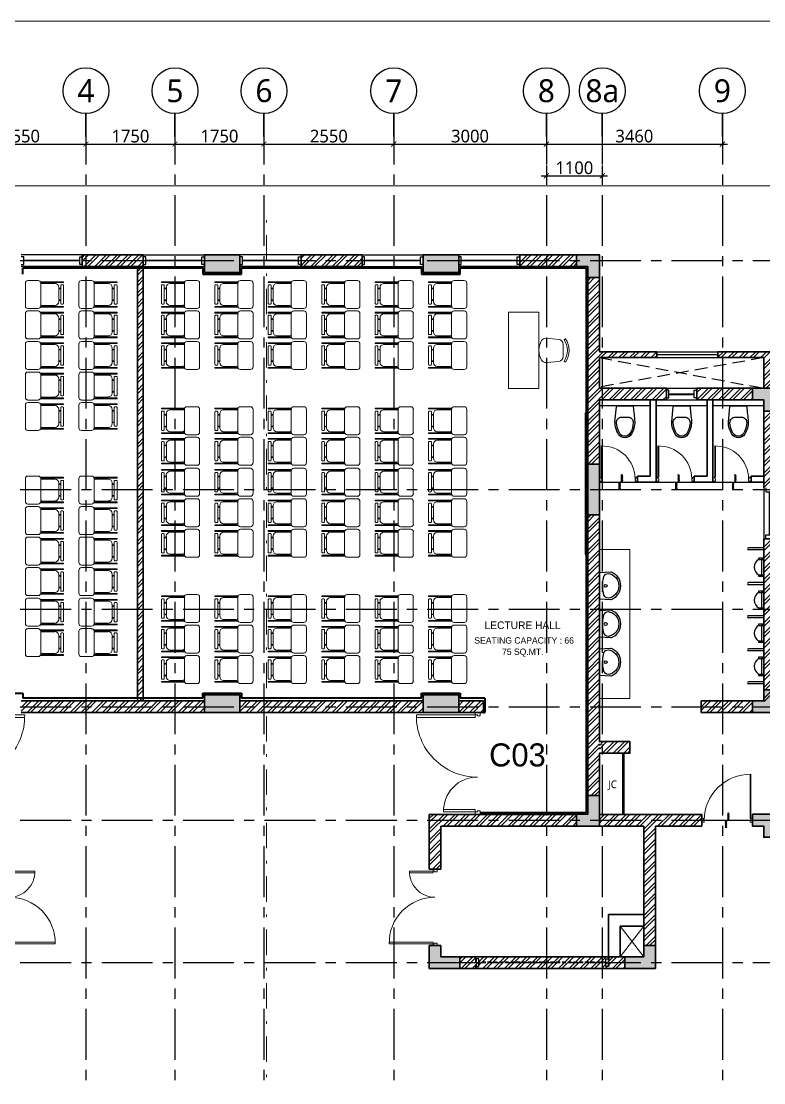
# Model space of a CAD drawing. Header units: millimetres. Extents: x 235412 to 469227, y 103223 to 235913.
# Drawn here: x 351123 to 365717, y 215045 to 235913 of the extents above; entities that cross this region are included whole.
import ezdxf
from ezdxf.enums import TextEntityAlignment as Align

# ---------------------------------------------------------------- set-up
doc = ezdxf.new("R2010")
doc.units = ezdxf.units.MM
doc.header["$MEASUREMENT"] = 0
doc.header["$PDMODE"] = 67
for name, pattern in [('ACAD_ISO05W100', [36, 24, -3, 0, -3, 0, -3, 0, -3]), ('CENTER', [2, 1.25, -0.25, 0.25, -0.25]), ('Dash', [6, 3, -3]), ('Dash dot', [21, 10, -5, 1, -5]), ('DASHED2', [0.375, 0.25, -0.125]), ('HIDDEN', [0.375, 0.25, -0.125])]:
    doc.linetypes.add(name, pattern=pattern)
for name, color, linetype in [('A-Anno-Dims', 7, 'Continuous'), ('A-Anno-Grid Lines', 162, 'Continuous'), ('A-Elevation', 4, 'Continuous'), ('A-Sanitory', 181, 'Continuous'), ('A-Wall Patt', 8, 'Continuous'), ('A-Window', 4, 'Continuous'), ('Anno_Frames', 7, 'Continuous'), ('Anno_Labels', 7, 'Continuous'), ('S-Conc Patt', 9, 'Continuous')]:
    doc.layers.add(name, color=color, linetype=linetype)
for name, color, linetype, lineweight in [('A-Detail Lines', 8, 'Continuous', 25), ('A-Door', 4, 'Continuous', 9), ('A-Wall Sec', 1, 'Continuous', 30), ('Ann_TitleBlock 2', 5, 'Continuous', 25), ('Anno_Tittleblock', 5, 'Continuous', 13), ('column hatch', 12, 'Continuous', 5), ('dim', 251, 'Continuous', 5), ('elevation', 4, 'Continuous', 13), ('FLOOR', 41, 'Continuous', 5), ('S-Concrete', 40, 'Continuous', 30), ('Section lines', 8, 'Continuous', 13), ('TAGS 2', 30, 'Continuous', 9), ('text', 7, 'Continuous', 9)]:
    doc.layers.add(name, color=color, linetype=linetype, lineweight=lineweight)
for name, color, linetype, lineweight, true_color in [('Acoustic panelling', 7, 'Continuous', 40, 0xe00000), ('frntr', 32, 'Continuous', 9, 0xbd5e00), ('I-Furniture', 32, 'Continuous', 15, 0xbd5e00), ('WALL BOARDS', 7, 'Continuous', 5, 0xe018f7)]:
    doc.layers.add(name, color=color, linetype=linetype, lineweight=lineweight, true_color=true_color)
doc.styles.add('IIITD @ 100', font='trebuc.ttf', dxfattribs={"height": 210})
doc.styles.get("Standard").update_dxf_attribs({"font": 'trebuc.ttf'})
doc.styles.add('TITLE', font='swissel.ttf', dxfattribs={"height": 4.3})
doc.dimstyles.new('IIITD_WD_L @ 100', dxfattribs={"dimscale": 100, "dimtxt": 2.5, "dimasz": 1, "dimexe": 0.5, "dimexo": 0.25, "dimgap": 0.3, "dimtad": 1, "dimdec": 0, "dimrnd": 1, "dimzin": 0, "dimdsep": 46, "dimtxsty": 'Standard', "dimblk": 'ARCHTICK', "dimcen": 0.2, "dimdle": 1, "dimclrd": 8, "dimclre": 9, "dimadec": 0, "dimazin": 0, "dimtfac": 1, "dimtdec": 0, "dimtofl": 0, "dimtmove": 0, "dimatfit": 0, "dimfxl": 2, "dimfxlon": 1, "dimtolj": 1, "dimtzin": 0, "dimlwd": -1, "dimlwe": -1, "dimarcsym": 0})
pattern_1 = [(45, (427752.41, 105597.43), (-106.06602, 106.06602), []), (45, (427823.12, 105597.43), (-106.06602, 106.06602), [])]
pattern_2 = [(45, (-81071.99, 482182.7), (-106.066017, 106.066017), []), (45, (-81001.28, 482182.7), (-106.066017, 106.066017), [])]
pattern_3 = [(45, (-81071.25, 482412.7), (-106.066017, 106.066017), []), (45, (-81000.54, 482412.7), (-106.066017, 106.066017), [])]

# ---------------------------------------------------------------- blocks, each defined once
blk = doc.blocks.new('ABL_Door_S - 750 x 2100-5-3 Second Floor Lvl')
at = {"layer": 'A-Door', "color": 5, "lineweight": 18}
for p, q in [((-375, 37.5), (-325, 37.5)), ((-375, -37.5), (-375, 37.5)), ((-325, 37.5), (-325, -2.5)), ((325, 37.5), (325, -2.5)), ((375, 37.5), (325, 37.5)), ((375, -37.5), (375, 37.5)), ((-375, -37.5), (-340, -37.5)), ((-340, -2.5), (-325, -2.5)), ((-340, -37.5), (-340, -2.5)), ((-340, -37.5), (-340, -652.3)), ((-325, -37.5), (-340, -37.5)), ((-325, -37.5), (-325, -652.5)), ((340, -2.5), (325, -2.5)), ((340, -37.5), (340, -2.5)), ((375, -37.5), (340, -37.5))]:
    blk.add_line(p, q, dxfattribs=at)
at = {"layer": 'A-Door', "lineweight": 18}
blk.add_arc((-325, -2.5), 650, 268.67767, 0, dxfattribs=at)
blk = doc.blocks.new('Big Door Garbage')
at = {"layer": 'A-Door', "color": 5, "lineweight": 18}
for p, q in [((-12550, 128778), (-12500, 128778)), ((-12550, 128703), (-12550, 128778)), ((-12550, 128703), (-12515, 128703)), ((-12515, 128738), (-12500, 128738)), ((-12515, 128703), (-12515, 128738)), ((-12515, 128703), (-12515, 128239)), ((-12480, 128703), (-12515, 128703)), ((-12500, 128778), (-12500, 128738)), ((-12480, 128703), (-12480, 128239)), ((-11120, 128703), (-11085, 128703)), ((-11120, 128703), (-11120, 127838)), ((-11100, 128778), (-11100, 128738)), ((-11050, 128778), (-11100, 128778)), ((-11085, 128738), (-11100, 128738)), ((-11085, 128703), (-11085, 128738)), ((-11050, 128703), (-11085, 128703)), ((-11085, 128703), (-11085, 127838))]:
    blk.add_line(p, q, dxfattribs=at)
blk.add_lwpolyline([(-11050, 128778), (-11050, 128703)], dxfattribs=at)
at = {"layer": 'A-Door', "lineweight": 18}
for centre, radius, start, end in [((-12499, 128738), 499, 268.1474, 0), ((-11101, 128738), 900, 180, 271.0475)]:
    blk.add_arc(centre, radius, start, end, dxfattribs=at)
blk = doc.blocks.new('Toil Hostel1')
at = {"color": 0, "linetype": 'ByBlock'}
blk.add_lwpolyline([(115, -477), (115, 523)], dxfattribs=at)
for points in [[(430, 218), (137, 188, 0.384412), (115, 163), (115, -117, 0.383904), (137, -142, 0.001434), (429, -172, 0.140641), (675, -102, 0.259738), (745, 23, 0.259738), (675, 148, 0.139471)], [(340, 88), (340, -42, 0.422961), (443, -142, 0.13189), (659, -77, 0.259738), (715, 23, 0.259738), (659, 123, 0.13189), (443, 188, 0.422961)]]:
    blk.add_lwpolyline(points, format="xyb", close=True, dxfattribs=at)
blk.add_arc((431, -147), 25, 264.2811, 270.16, dxfattribs=at)
blk = doc.blocks.new('M_Urinal-Wall-3_6-lower gf0')
for p, q in [((-261, 159), (-287, 159)), ((-287, 159), (-287, 57)), ((-287, 57), (69, 57)), ((-261, 159), (-261, 57)), ((43, 104), (-261, 104)), ((-261, 104), (-261, 57)), ((69, 159), (43, 159)), ((43, 159), (43, 57)), ((43, 57), (43, 104)), ((69, 57), (69, 159))]:
    blk.add_line(p, q)
blk.add_arc((-109, 68), 178, 31.0027, 148.9973)
blk = doc.blocks.new('DROP')
at = {"layer": 'A-Detail Lines'}
h = blk.add_hatch(dxfattribs=at)
h.set_pattern_fill('ANSI31', color=256, scale=100, angle=-90, style=0)
h.set_pattern_definition([(45, (-30796.783, -8736.205), (8.838835, -8.838835), [])])
h.paths.add_polyline_path([(-46, 0), (-46, -147), (-75, -147), (-75, 0)])
h.paths.add_polyline_path([(0, 147), (0, 0), (-30, 0), (-30, 147)])
for p, q in [((-46, -147), (-46, 0)), ((0, 0), (0, 148))]:
    blk.add_line(p, q, dxfattribs=at)
blk = doc.blocks.new('win 900')
at = {"layer": 'A-Window', "color": 2, "lineweight": 30}
blk.add_line((430344, -130219), (431444, -130219), dxfattribs=at)
at = {"layer": 'A-Window'}
for points in [[(430294, -130104), (431494, -130104)], [(430294, -130294), (430344, -130294), (430344, -130144), (430294, -130144)], [(431494, -130294), (431444, -130294), (431444, -130144), (431494, -130144)], [(430294, -130334), (431494, -130334)]]:
    blk.add_lwpolyline(points, dxfattribs=at)
blk = doc.blocks.new('Win Ven 600')
at = {"layer": 'A-Window', "color": 2, "lineweight": 40}
blk.add_line((511329, 18865), (511829, 18865), dxfattribs=at)
at = {"layer": 'A-Window'}
for points in [[(511279, 18980), (511879, 18980)], [(511279, 18790), (511329, 18790), (511329, 18940), (511279, 18940)], [(511879, 18790), (511829, 18790), (511829, 18940), (511879, 18940)], [(511279, 18750), (511879, 18750)]]:
    blk.add_lwpolyline(points, dxfattribs=at)
blk = doc.blocks.new('Win 1250')
at = {"layer": 'A-Window', "color": 2, "lineweight": 40}
blk.add_line((510449, 21610), (511299, 21610), dxfattribs=at)
at = {"layer": 'A-Window'}
for points in [[(510374, 21725), (511374, 21725)], [(510374, 21535), (510449, 21535), (510449, 21685), (510374, 21685)], [(510374, 21495), (511374, 21495)], [(511374, 21535), (511299, 21535), (511299, 21685), (511374, 21685)]]:
    blk.add_lwpolyline(points, dxfattribs=at)
blk = doc.blocks.new('ABL_Door_S - 1000 x 2100-11-3 Second Floor Lvl')
at = {"layer": 'A-Door', "color": 5}
for p, q in [((-500, 37.5), (-450, 37.5)), ((-500, -37.5), (-500, 37.5)), ((-450, 37.5), (-450, -2.5)), ((450, 37.5), (450, -2.5)), ((500, 37.5), (450, 37.5)), ((500, -37.5), (500, 37.5)), ((-500, -37.5), (-465, -37.5)), ((-465, -2.5), (-450, -2.5)), ((-465, -37.5), (-465, -2.5)), ((-450, -37.5), (-465, -37.5)), ((465, -2.5), (450, -2.5)), ((465, -37.5), (465, -2.5)), ((500, -37.5), (465, -37.5))]:
    blk.add_line(p, q, dxfattribs=at)
at = {"layer": 'A-Door', "color": 5, "lineweight": 18}
for p, q in [((-465, -37.5), (-465, -902.4)), ((-450, -37.5), (-450, -902.5))]:
    blk.add_line(p, q, dxfattribs=at)
at = {"layer": 'A-Door'}
blk.add_arc((-450, -2.5), 900, 269.04503, 0, dxfattribs=at)
blk = doc.blocks.new('basin13_pl')
for points in [[(-412, -2, -0.32431), (-229, 275, -0.074195), (-226, 276), (0, 262), (0, -262), (-223, -275, -0.082611), (-232, -273, -0.313325), (-412, -2)], [(-382, 1, -0.373947), (-169, 245, -0.252869), (-89, 186, -0.078211), (-63, 1, -0.070813), (-89, -186, -0.2542), (-169, -244, -0.371653), (-382, 1)]]:
    blk.add_lwpolyline(points, format="xyb", close=True)
at = {"lineweight": -2}
blk.add_circle((-122, 1), 28.8, dxfattribs=at)
blk = doc.blocks.new('Sttruct Acad')
at = {"layer": 'S-Conc Patt'}
for points in [[(528104, -130454), (528104, -130104), (528804, -130104), (528804, -130454)], [(532404, -130454), (532404, -130104), (533104, -130104), (533104, -130454)], [(535419, -130104), (535869, -130104), (535869, -130554), (535639, -130554), (535639, -130334), (535419, -130334)], [(539329, -132727), (538879, -132727), (538879, -132957), (539099, -132957), (539099, -133177), (539329, -133177)], [(538879, -138874), (538879, -139104), (539329, -139104), (539329, -138654), (539099, -138654), (539099, -138874)], [(538879, -141334), (538879, -141104), (539329, -141104), (539329, -141554), (539099, -141554), (539099, -141334)]]:
    blk.add_hatch(color=256, dxfattribs=at).paths.add_polyline_path(points)
for points in [[(535639, -134219), (535869, -134219), (535869, -135219), (535639, -135219)], [(528804, -138754), (528804, -139104), (528104, -139104), (528104, -138754)], [(533104, -138754), (533104, -139104), (532404, -139104), (532404, -138754)], [(535419, -141104), (535639, -141104), (535639, -140734), (535869, -140734), (535869, -141334), (535419, -141334)], [(532754, -143684), (532754, -143904), (533124, -143904), (533124, -144134), (532524, -144134), (532524, -143684)], [(536739, -143684), (536739, -143904), (536369, -143904), (536369, -144134), (536969, -144134), (536969, -143684)]]:
    blk.add_hatch(color=256, dxfattribs=at).paths.add_polyline_path(points, flags=17)
at = {"layer": 'S-Concrete'}
for points in [[(528104, -130454), (528104, -130104), (528804, -130104), (528804, -130454)], [(532404, -130454), (532404, -130104), (533104, -130104), (533104, -130454)], [(535639, -134219), (535869, -134219), (535869, -135219), (535639, -135219)], [(528804, -138754), (528804, -139104), (528104, -139104), (528104, -138754)], [(533104, -138754), (533104, -139104), (532404, -139104), (532404, -138754)]]:
    blk.add_lwpolyline(points, close=True, dxfattribs=at)
for points in [[(535419, -130104), (535869, -130104), (535869, -130554), (535639, -130554), (535639, -130334), (535419, -130334), (535419, -130104)], [(538879, -132727), (539329, -132727), (539329, -133177), (539099, -133177), (539099, -132957), (538879, -132957), (538879, -132727)], [(538879, -138874), (538879, -139104), (539329, -139104), (539329, -138654), (539099, -138654), (539099, -138874), (538879, -138874)], [(535419, -141104), (535639, -141104), (535639, -140734), (535869, -140734), (535869, -141334), (535419, -141334), (535419, -141104)], [(538879, -141334), (538879, -141104), (539329, -141104), (539329, -141554), (539099, -141554), (539099, -141334), (538879, -141334)], [(532754, -143684), (532754, -143904), (533124, -143904), (533124, -144134), (532524, -144134), (532524, -143684), (532754, -143684)], [(536739, -143684), (536739, -143904), (536369, -143904), (536369, -144134), (536969, -144134), (536969, -143684), (536739, -143684)]]:
    blk.add_lwpolyline(points, dxfattribs=at)
blk = doc.blocks.new('Upper WINDOW')
at = {"layer": 'A-Window', "color": 2, "linetype": 'DASHED2', "lineweight": 40, "ltscale": 300}
blk.add_line((-18120, 103110), (-18489, 100637), dxfattribs=at)
for points in [[(-18226, 103176), (-17999, 103142)], [(-18383, 100571), (-18610, 100605)]]:
    blk.add_lwpolyline(points, dxfattribs=at)
at = {"layer": 'A-Window'}
for points in [[(-18038, 103148), (-18046, 103099), (-18194, 103121), (-18187, 103171)], [(-18423, 100577), (-18415, 100626), (-18564, 100649), (-18571, 100599)]]:
    blk.add_lwpolyline(points, dxfattribs=at)
blk = doc.blocks.new('chair1')
for p, q in [((527, 224), (556, 243)), ((527, -224), (556, -243))]:
    blk.add_line(p, q)
blk.add_lwpolyline([(58, 204, -0.283804), (155, 253), (416, 230, -0.389031), (510, 127), (510, -127, -0.389031), (416, -230), (155, -253, -0.283804), (58, -204)], format="xyb")
for centre, radius, start, end in [((201, 0), 396, 325.6197, 34.3803), ((201, 0), 430, 325.6197, 34.3803), ((390, 0), 390, 148.3892, 211.6108)]:
    blk.add_arc(centre, radius, start, end)
blk = doc.blocks.new('A$C24EB465D')
at = {"layer": 'I-Furniture'}
for p, q in [((-770, 471), (-770, 456)), ((-320, 471), (-770, 471)), ((-770, 456), (-320, 456)), ((-598, 437), (-598, 456)), ((-598, 456), (-581, 456)), ((-320, 437), (-598, 437)), ((-598, 437), (-581, 437)), ((-581, 437), (-581, 456)), ((-440, 437), (-440, 456)), ((-440, 456), (-425, 456)), ((-440, 437), (-425, 437)), ((-425, 437), (-425, 456)), ((-320, -3), (-320, 445)), ((-269, 496), (-70, 496)), ((-20, 445), (-20, -3)), ((-770, 43), (-770, 399)), ((-727, 411), (-757, 411)), ((-715, 43), (-715, 399)), ((-674, 342), (-715, 342)), ((-674, 329), (-715, 329)), ((-674, 82), (-674, 361)), ((-727, 31), (-757, 31)), ((-674, 113), (-715, 113)), ((-674, 101), (-715, 101)), ((-674, 101), (-674, 113)), ((-345, 5), (-598, 5)), ((-598, 5), (-598, -14)), ((-598, 5), (-581, 5)), ((-581, 5), (-581, -14)), ((-440, 5), (-440, -14)), ((-440, 5), (-425, 5)), ((-425, 5), (-425, -14)), ((-770, -29), (-770, -14)), ((-770, -14), (-320, -14)), ((-320, -29), (-770, -29)), ((-598, -14), (-581, -14)), ((-440, -14), (-425, -14)), ((-70, -54), (-269, -54))]:
    blk.add_line(p, q, dxfattribs=at)
for centre, radius, start, end in [((-598, 361), 76.2, 90, 180), ((-269, 445), 50.8, 90, 180), ((-70, 445), 50.8, 0, 90), ((-757, 399), 12.7, 90, 180), ((-727, 399), 12.7, 0, 90), ((-757, 43), 12.7, 180, 270), ((-727, 43), 12.7, 270, 0), ((-598, 82), 76.2, 180, 270), ((-345, 31), 25.4, 270, 0), ((-269, -3), 50.8, 180, 270), ((-70, -3), 50.8, 270, 0)]:
    blk.add_arc(centre, radius, start, end, dxfattribs=at)
blk = doc.blocks.new('Grid Head')
blk.add_circle((0, 0), 3)
at = {"layer": 'Anno_Labels'}
blk.add_attdef('GRID_NAME', text='', height=3, dxfattribs=at).set_placement((0, 0), align=Align.MIDDLE_CENTER)
blk = doc.blocks.new('_ArchTick')
at = {"color": 0, "linetype": 'ByBlock', "const_width": 0.15}
blk.add_lwpolyline([(-0.5, -0.5), (0.5, 0.5)], dxfattribs=at)
blk = doc.blocks.new('*D27')
at = {"layer": 'A-Anno-Dims', "color": 9, "transparency": 16777216}
for p, q in [((4100, 2490), (4100, 2240)), ((6650, 2490), (6650, 2240))]:
    blk.add_line(p, q, dxfattribs=at)
at = {"layer": 'A-Anno-Dims', "color": 8, "transparency": 16777216}
blk.add_line((4000, 2290), (6750, 2290), dxfattribs=at)
at = {"layer": 'Defpoints', "color": 0, "transparency": 16777216}
for p in [(4100, 2790), (6650, 2790), (6650, 2290)]:
    blk.add_point(p, dxfattribs=at)
at = {"layer": 'A-Anno-Dims', "color": 8, "transparency": 16777216, "xscale": 100, "yscale": 100, "zscale": 100, "rotation": 180}
blk.add_blockref('_ArchTick', (4100, 2290), dxfattribs=at)
at = {"layer": 'A-Anno-Dims', "color": 8, "transparency": 16777216, "xscale": 100, "yscale": 100, "zscale": 100}
blk.add_blockref('_ArchTick', (6650, 2290), dxfattribs=at)
at = {"layer": 'A-Anno-Dims', "color": 0, "transparency": 16777216, "insert": (5375, 2447), "char_height": 250, "attachment_point": 5}
blk.add_mtext('\\A1;2550', dxfattribs=at)
blk = doc.blocks.new('*D28')
at = {"layer": 'A-Anno-Dims', "color": 9, "transparency": 16777216}
for p, q in [((6650, 2490), (6650, 2240)), ((8400, 2490), (8400, 2240))]:
    blk.add_line(p, q, dxfattribs=at)
at = {"layer": 'A-Anno-Dims', "color": 8, "transparency": 16777216}
blk.add_line((6550, 2290), (8500, 2290), dxfattribs=at)
at = {"layer": 'Defpoints', "color": 0, "transparency": 16777216}
for p in [(6650, 2790), (8400, 2790), (8400, 2290)]:
    blk.add_point(p, dxfattribs=at)
at = {"layer": 'A-Anno-Dims', "color": 8, "transparency": 16777216, "xscale": 100, "yscale": 100, "zscale": 100, "rotation": 180}
blk.add_blockref('_ArchTick', (6650, 2290), dxfattribs=at)
at = {"layer": 'A-Anno-Dims', "color": 8, "transparency": 16777216, "xscale": 100, "yscale": 100, "zscale": 100}
blk.add_blockref('_ArchTick', (8400, 2290), dxfattribs=at)
at = {"layer": 'A-Anno-Dims', "color": 0, "transparency": 16777216, "insert": (7525, 2447), "char_height": 250, "attachment_point": 5}
blk.add_mtext('\\A1;1750', dxfattribs=at)
blk = doc.blocks.new('*D29')
at = {"layer": 'A-Anno-Dims', "color": 9, "transparency": 16777216}
for p, q in [((8400, 2490), (8400, 2240)), ((10150, 2490), (10150, 2240))]:
    blk.add_line(p, q, dxfattribs=at)
at = {"layer": 'A-Anno-Dims', "color": 8, "transparency": 16777216}
blk.add_line((8300, 2290), (10250, 2290), dxfattribs=at)
at = {"layer": 'Defpoints', "color": 0, "transparency": 16777216}
for p in [(8400, 2790), (10150, 2790), (10150, 2290)]:
    blk.add_point(p, dxfattribs=at)
at = {"layer": 'A-Anno-Dims', "color": 8, "transparency": 16777216, "xscale": 100, "yscale": 100, "zscale": 100, "rotation": 180}
blk.add_blockref('_ArchTick', (8400, 2290), dxfattribs=at)
at = {"layer": 'A-Anno-Dims', "color": 8, "transparency": 16777216, "xscale": 100, "yscale": 100, "zscale": 100}
blk.add_blockref('_ArchTick', (10150, 2290), dxfattribs=at)
at = {"layer": 'A-Anno-Dims', "color": 0, "transparency": 16777216, "insert": (9275, 2447), "char_height": 250, "attachment_point": 5}
blk.add_mtext('\\A1;1750', dxfattribs=at)
blk = doc.blocks.new('*D30')
at = {"layer": 'A-Anno-Dims', "color": 9, "transparency": 16777216}
for p, q in [((10150, 2490), (10150, 2240)), ((12700, 2490), (12700, 2240))]:
    blk.add_line(p, q, dxfattribs=at)
at = {"layer": 'A-Anno-Dims', "color": 8, "transparency": 16777216}
blk.add_line((10050, 2290), (12800, 2290), dxfattribs=at)
at = {"layer": 'Defpoints', "color": 0, "transparency": 16777216}
for p in [(10150, 2790), (12700, 2790), (12700, 2290)]:
    blk.add_point(p, dxfattribs=at)
at = {"layer": 'A-Anno-Dims', "color": 8, "transparency": 16777216, "xscale": 100, "yscale": 100, "zscale": 100, "rotation": 180}
blk.add_blockref('_ArchTick', (10150, 2290), dxfattribs=at)
at = {"layer": 'A-Anno-Dims', "color": 8, "transparency": 16777216, "xscale": 100, "yscale": 100, "zscale": 100}
blk.add_blockref('_ArchTick', (12700, 2290), dxfattribs=at)
at = {"layer": 'A-Anno-Dims', "color": 0, "transparency": 16777216, "insert": (11425, 2447), "char_height": 250, "attachment_point": 5}
blk.add_mtext('\\A1;2550', dxfattribs=at)
blk = doc.blocks.new('*D31')
at = {"layer": 'A-Anno-Dims', "color": 9, "transparency": 16777216}
for p, q in [((12700, 2490), (12700, 2240)), ((15700, 2490), (15700, 2240))]:
    blk.add_line(p, q, dxfattribs=at)
at = {"layer": 'A-Anno-Dims', "color": 8, "transparency": 16777216}
blk.add_line((12600, 2290), (15800, 2290), dxfattribs=at)
at = {"layer": 'Defpoints', "color": 0, "transparency": 16777216}
for p in [(12700, 2790), (15700, 2790), (15700, 2290)]:
    blk.add_point(p, dxfattribs=at)
at = {"layer": 'A-Anno-Dims', "color": 8, "transparency": 16777216, "xscale": 100, "yscale": 100, "zscale": 100, "rotation": 180}
blk.add_blockref('_ArchTick', (12700, 2290), dxfattribs=at)
at = {"layer": 'A-Anno-Dims', "color": 8, "transparency": 16777216, "xscale": 100, "yscale": 100, "zscale": 100}
blk.add_blockref('_ArchTick', (15700, 2290), dxfattribs=at)
at = {"layer": 'A-Anno-Dims', "color": 0, "transparency": 16777216, "insert": (14200, 2447), "char_height": 250, "attachment_point": 5}
blk.add_mtext('\\A1;3000', dxfattribs=at)
blk = doc.blocks.new('*D32')
at = {"layer": 'A-Anno-Dims', "color": 9, "transparency": 16777216}
for p, q in [((15700, 1867), (15700, 1617)), ((16800, 1867), (16800, 1617))]:
    blk.add_line(p, q, dxfattribs=at)
at = {"layer": 'A-Anno-Dims', "color": 8, "transparency": 16777216}
blk.add_line((15600, 1667), (16900, 1667), dxfattribs=at)
at = {"layer": 'Defpoints', "color": 0, "transparency": 16777216}
for p in [(15700, 2167), (16800, 2167), (16800, 1667)]:
    blk.add_point(p, dxfattribs=at)
at = {"layer": 'A-Anno-Dims', "color": 8, "transparency": 16777216, "xscale": 100, "yscale": 100, "zscale": 100, "rotation": 180}
blk.add_blockref('_ArchTick', (15700, 1667), dxfattribs=at)
at = {"layer": 'A-Anno-Dims', "color": 8, "transparency": 16777216, "xscale": 100, "yscale": 100, "zscale": 100}
blk.add_blockref('_ArchTick', (16800, 1667), dxfattribs=at)
at = {"layer": 'A-Anno-Dims', "color": 0, "transparency": 16777216, "insert": (16250, 1824), "char_height": 250, "attachment_point": 5}
blk.add_mtext('\\A1;1100', dxfattribs=at)
blk = doc.blocks.new('*D33')
at = {"layer": 'A-Anno-Dims', "color": 9, "transparency": 16777216}
for p, q in [((15700, 2490), (15700, 2240)), ((19160, 2490), (19160, 2240))]:
    blk.add_line(p, q, dxfattribs=at)
at = {"layer": 'A-Anno-Dims', "color": 8, "transparency": 16777216}
blk.add_line((15600, 2290), (19260, 2290), dxfattribs=at)
at = {"layer": 'Defpoints', "color": 0, "transparency": 16777216}
for p in [(15700, 2890), (19160, 2790), (19160, 2290)]:
    blk.add_point(p, dxfattribs=at)
at = {"layer": 'A-Anno-Dims', "color": 8, "transparency": 16777216, "xscale": 100, "yscale": 100, "zscale": 100, "rotation": 180}
blk.add_blockref('_ArchTick', (15700, 2290), dxfattribs=at)
at = {"layer": 'A-Anno-Dims', "color": 8, "transparency": 16777216, "xscale": 100, "yscale": 100, "zscale": 100}
blk.add_blockref('_ArchTick', (19160, 2290), dxfattribs=at)
at = {"layer": 'A-Anno-Dims', "color": 0, "transparency": 16777216, "insert": (17430, 2447), "char_height": 250, "attachment_point": 5}
blk.add_mtext('\\A1;3460', dxfattribs=at)
blk = doc.blocks.new('IIITD WD A1- L Format Library')
at = {"layer": 'Anno_Tittleblock', "color": 5}
blk.add_lwpolyline([(0, -7.57), (775, -7.57), (775, 573.91), (0, 573.91)], close=True, dxfattribs=at)
at = {"style": 'TITLE'}
for tag, p, height in [('PROJECT NAME 1', (779.17, 137.4), 2.98), ('PROJECT NAME 2', (779.17, 132.23), 2.98), ('PROJECT_NAME_3', (779.17, 127.37), 2.98), ('1:100@A1', (818.06, 91.92), 2.25), ('A-2.03', (844.81, 84.28), 4), ('03.04.11', (821.96, 84.64), 2.25), ('AC', (827.5, 76.14), 2.25), ('A', (858.85, 75.94), 3.66)]:
    blk.add_attdef(tag, p, '', height=height, dxfattribs=at)
for p in [(780.3, 113.01), (780.3, 106.37)]:
    blk.add_attdef('FIRST FLOOR PLAN', text='', height=3.39, dxfattribs=at).set_placement(p, align=Align.TOP_LEFT)
blk = doc.blocks.new('Grid Academic Lecture')
at = {"layer": 'A-Anno-Grid Lines', "linetype": 'CENTER', "ltscale": 800}
for p, q in [((6650, 2889.7), (6650, -36150.1)), ((8400, 2889.7), (8400, -36150.1)), ((10150, 2889.7), (10150, -36150.1)), ((12700, 2889.7), (12700, -36150.1)), ((15700, 2889.7), (15700, -36150.1)), ((16800, 2889.7), (16800, -36150.1)), ((19160, 2889.7), (19160, -36150.1)), ((-10639.7, 0), (21940.1, 0)), ((-10639.7, -4500), (21940.1, -4500)), ((-10639.7, -6850), (21940.1, -6850)), ((-10639.7, -8770), (21940.1, -8770)), ((-10639.7, -11000), (21940.1, -11000)), ((-10639.7, -13800), (21940.1, -13800))]:
    blk.add_line(p, q, dxfattribs=at)
at = {"layer": 'Anno_Frames'}
for p, q in [((6650, 2439.7), (6650, 2889.7)), ((8400, 2439.7), (8400, 2889.7)), ((10150, 2439.7), (10150, 2889.7)), ((12700, 2439.7), (12700, 2889.7)), ((15700, 2439.7), (15700, 2889.7)), ((16800, 2439.7), (16800, 2889.7)), ((19160, 2439.7), (19160, 2889.7))]:
    blk.add_line(p, q, dxfattribs=at)
ref = blk.add_blockref('Grid Head', (6650, 3339.7), dxfattribs=dict(at, xscale=150, yscale=150, zscale=150))
ref.add_attrib('GRID_NAME', '4', dxfattribs={"layer": '0', "height": 450}).set_placement((6650, 3339.7), align=Align.MIDDLE_CENTER)
ref = blk.add_blockref('Grid Head', (8400, 3339.7), dxfattribs=dict(at, xscale=150, yscale=150, zscale=150))
ref.add_attrib('GRID_NAME', '5', dxfattribs={"layer": '0', "height": 450}).set_placement((8400, 3339.7), align=Align.MIDDLE_CENTER)
ref = blk.add_blockref('Grid Head', (10150, 3339.7), dxfattribs=dict(at, xscale=150, yscale=150, zscale=150))
ref.add_attrib('GRID_NAME', '6', dxfattribs={"layer": '0', "height": 450}).set_placement((10150, 3339.7), align=Align.MIDDLE_CENTER)
ref = blk.add_blockref('Grid Head', (12700, 3339.7), dxfattribs=dict(at, xscale=150, yscale=150, zscale=150))
ref.add_attrib('GRID_NAME', '7', dxfattribs={"layer": '0', "height": 450}).set_placement((12700, 3339.7), align=Align.MIDDLE_CENTER)
ref = blk.add_blockref('Grid Head', (15700, 3339.7), dxfattribs=dict(at, xscale=150, yscale=150, zscale=150))
ref.add_attrib('GRID_NAME', '8', dxfattribs={"layer": '0', "height": 450}).set_placement((15700, 3339.7), align=Align.MIDDLE_CENTER)
ref = blk.add_blockref('Grid Head', (16800, 3339.7), dxfattribs=dict(at, xscale=150, yscale=150, zscale=150))
ref.add_attrib('GRID_NAME', '8a', dxfattribs={"layer": '0', "height": 450}).set_placement((16800, 3339.7), align=Align.MIDDLE_CENTER)
ref = blk.add_blockref('Grid Head', (19160, 3339.7), dxfattribs=dict(at, xscale=150, yscale=150, zscale=150))
ref.add_attrib('GRID_NAME', '9', dxfattribs={"layer": '0', "height": 450}).set_placement((19160, 3339.7), align=Align.MIDDLE_CENTER)
at = {"layer": 'A-Anno-Dims'}
for base, p1, p2, picture, middle in [((6650, 2289.7), (4100, 2789.7), (6650, 2789.7), '*D27', (5375, 2446.9)), ((8400, 2289.7), (6650, 2789.7), (8400, 2789.7), '*D28', (7525, 2446.9)), ((10150, 2289.7), (8400, 2789.7), (10150, 2789.7), '*D29', (9275, 2446.9)), ((12700, 2289.7), (10150, 2789.7), (12700, 2789.7), '*D30', (11425, 2446.9)), ((15700, 2289.7), (12700, 2789.7), (15700, 2789.7), '*D31', (14200, 2446.9)), ((19160, 2289.7), (15700, 2889.7), (19160, 2789.7), '*D33', (17430, 2447.3)), ((16800, 1666.8), (15700, 2166.8), (16800, 2166.8), '*D32', (16250, 1824))]:
    dim = blk.add_linear_dim(base=base, p1=p1, p2=p2, dimstyle='IIITD_WD_L @ 100', override={"dimtmove": 1}, dxfattribs=at)
    dim.commit()
    dim.dimension.update_dxf_attribs({"geometry": picture, "text_midpoint": middle})

msp = doc.modelspace()

# ---------------------------------------------------------------- hatches: boundary and pattern name
at = {"layer": 'A-Wall Patt'}
h = msp.add_hatch(dxfattribs=at)
h.set_pattern_fill('ANSI32', color=256, scale=400, style=0)
h.set_pattern_definition(pattern_1)
h.paths.add_polyline_path([(353522.4, 231322.1), (352322.4, 231322.1), (352322.4, 231092.1), (353522.4, 231092.1)])
h = msp.add_hatch(dxfattribs=at)
h.set_pattern_fill('ANSI32', color=256, scale=400, style=0)
h.set_pattern_definition(pattern_1)
h.paths.add_polyline_path([(356622.4, 231322.1), (356622.4, 231092.1), (357822.4, 231092.1), (357822.4, 231322.1)])
h = msp.add_hatch(dxfattribs=at)
h.set_pattern_fill('ANSI32', color=256, scale=400, style=0)
h.set_pattern_definition(pattern_1)
h.paths.add_polyline_path([(360922.4, 231322.1), (360922.4, 231092.1), (362037.4, 231092.1), (362037.4, 231322.1)])
h = msp.add_hatch(dxfattribs=at)
h.set_pattern_fill('ANSI32', color=256, scale=400, style=0)
h.set_pattern_definition([(45, (571054.11, 95654), (-106.06602, 106.06602), []), (45, (571124.82, 95654), (-106.06602, 106.06602), [])])
h.paths.add_polyline_path([(353522.4, 223377.3), (353407.4, 223377.3), (353407.4, 222552.1), (353522.4, 222552.1)])
h.paths.add_polyline_path([(353522.4, 224357.1), (353407.4, 224357.1), (353407.4, 223377.3), (353522.4, 223377.3)])
h.paths.add_polyline_path([(353522.4, 226707.1), (353407.4, 226707.1), (353407.4, 224357.1), (353522.4, 224357.1)])
h.paths.add_polyline_path([(353522.4, 231092.1), (353407.4, 231092.1), (353407.4, 226707.1), (353522.4, 226707.1)])
h = msp.add_hatch(dxfattribs=at)
h.set_pattern_fill('ANSI32', color=256, scale=400, style=0)
h.set_pattern_definition(pattern_1)
h.paths.add_polyline_path([(363802.4, 228469.5), (363802.4, 228699.5), (362487.4, 228699.5), (362487.4, 229299.5), (363617.4, 229299.5), (363617.4, 229414.5), (362487.4, 229414.5), (362487.4, 230872.1), (362257.4, 230872.1), (362257.4, 227207.1), (362487.4, 227207.1), (362487.4, 228469.5)])
h = msp.add_hatch(dxfattribs=at)
h.set_pattern_fill('ANSI32', color=256, scale=400, style=0)
h.set_pattern_definition(pattern_2)
h.paths.add_polyline_path([(364817.4, 229414.5), (364817.4, 229299.5), (365717.4, 229299.5), (365717.4, 229414.5)])
h = msp.add_hatch(dxfattribs=at)
h.set_pattern_fill('ANSI32', color=256, scale=400, style=0)
h.set_pattern_definition(pattern_2)
h.paths.add_polyline_path([(365717.4, 228699.5), (365947.4, 228699.5), (365947.4, 229414.5), (365719.6, 229414.5), (365717.4, 229184.5)])
h = msp.add_hatch(dxfattribs=at)
h.set_pattern_fill('ANSI32', color=256, scale=400, style=0)
h.set_pattern_definition(pattern_2)
h.paths.add_polyline_path([(364402.4, 228699.5), (364402.4, 228469.5), (365497.4, 228469.5), (365497.4, 228699.5)])
h = msp.add_hatch(dxfattribs=at)
h.set_pattern_fill('ANSI32', color=256, scale=400, style=0)
h.set_pattern_definition([(45, (390599.13, 105597.43), (-106.06602, 106.06602), []), (45, (390669.84, 105597.43), (-106.06602, 106.06602), [])])
h.paths.add_polyline_path([(365015, 228469.5), (365132.3, 228469.5), (365497.4, 228469.5)])
h = msp.add_hatch(dxfattribs=at)
h.set_pattern_fill('ANSI32', color=256, scale=400, style=0)
h.set_pattern_definition(pattern_2)
h.paths.add_polyline_path([(365717.4, 226739.5), (365947.4, 226739.5), (365947.4, 228249.5), (365717.4, 228249.5), (365717.4, 227951.1)])
h = msp.add_hatch(dxfattribs=at)
h.set_pattern_fill('ANSI32', color=256, scale=400, style=0)
h.set_pattern_definition(pattern_1)
h.paths.add_polyline_path([(362257.4, 220692.1), (362487.4, 220692.1), (362487.4, 226207.1), (362257.4, 226207.1)])
h = msp.add_hatch(dxfattribs=at)
h.set_pattern_fill('ANSI32', color=256, scale=400, style=0)
h.set_pattern_definition(pattern_1)
h.paths.add_polyline_path([(365947.4, 225739.5), (365717.4, 225739.5), (365717.4, 222322.1), (365717.4, 222322.1), (365717.4, 222542.1), (365947.4, 222542.1)])
h = msp.add_hatch(dxfattribs=at)
h.set_pattern_fill('ANSI32', color=256, scale=400, style=0)
h.set_pattern_definition(pattern_3)
h.paths.add_polyline_path([(354723.1, 222552.1), (351123.1, 222552.1), (351123.1, 222322.1), (354723.1, 222322.1)])
h = msp.add_hatch(dxfattribs=at)
h.set_pattern_fill('ANSI32', color=256, scale=400, style=0)
h.set_pattern_definition([(45, (364690.67, 229564.12), (-106.066, 106.066), []), (45, (364761.38, 229564.12), (-106.066, 106.066), [])])
h.paths.add_polyline_path([(359023.1, 222322.1), (359023.1, 222552.1), (355423.1, 222552.1), (355423.1, 222322.1)])
h = msp.add_hatch(dxfattribs=at)
h.set_pattern_fill('ANSI32', color=256, scale=400, style=0)
h.set_pattern_definition(pattern_3)
h.paths.add_polyline_path([(359722.4, 222322.1), (360207.4, 222322.1), (360207.4, 222552.1), (359723.1, 222552.1)])
h = msp.add_hatch(dxfattribs=at)
h.set_pattern_fill('ANSI32', color=256, scale=400, style=0)
h.set_pattern_definition(pattern_1)
h.paths.add_polyline_path([(365497.4, 222552.1), (365717.4, 222552.1), (364487.4, 222552.1), (364487.4, 222322.1), (365497.4, 222322.1)])
h = msp.add_hatch(dxfattribs=at)
h.set_pattern_fill('ANSI32', color=256, scale=400, style=0)
h.set_pattern_definition(pattern_2)
h.paths.add_polyline_path([(363087.4, 221752.1), (362487.4, 221752.1), (362487.4, 221522.1), (363087.4, 221522.1)])
h = msp.add_hatch(dxfattribs=at)
h.set_pattern_fill('ANSI32', color=256, scale=400, style=0)
h.set_pattern_definition(pattern_2)
h.paths.add_polyline_path([(362037.4, 220322.1), (359142.4, 220322.1), (359142.4, 219242.1), (359372.4, 219242.1), (359372.4, 220092.1), (362037.4, 220092.1)])
h = msp.add_hatch(dxfattribs=at)
h.set_pattern_fill('ANSI32', color=256, scale=400, style=0)
h.set_pattern_definition(pattern_1)
h.paths.add_polyline_path([(363587.4, 217742.1), (363587.4, 217522.1), (363587.4, 220092.1), (364497.4, 220092), (364497.4, 220322), (362487.4, 220322.1), (362487.4, 220092.1), (363357.4, 220092.1), (363357.4, 217742.1)])
h = msp.add_hatch(dxfattribs=at)
h.set_pattern_fill('ANSI32', color=256, scale=400, style=0)
h.set_pattern_definition(pattern_1)
h.paths.add_polyline_path([(359742.4, 217292.1), (359602.4, 217292.1), (359602.4, 217292.1), (363127.4, 217292.1), (363127.4, 217292.1), (362987.4, 217292.1), (362987.4, 217522.1), (359742.4, 217522.1)])
at = {"layer": 'WALL BOARDS'}
msp.add_hatch(color=256, dxfattribs=at).paths.add_polyline_path([(362257.4, 225429.4), (362207.4, 225429.4), (362207.4, 228214.8), (362257.4, 228214.8)])

# ---------------------------------------------------------------- linework, layer by layer
at = {"layer": 'A-Detail Lines', "linetype": 'HIDDEN', "ltscale": 1000}
for p, q in [((365717.4, 229299.5), (362487.4, 228719.5)), ((362487.4, 229299.5), (365717.4, 228699.5))]:
    msp.add_line(p, q, dxfattribs=at)
at = {"layer": 'A-Detail Lines'}
for p, q in [((362487.4, 226854.5), (363237.4, 226854.5)), ((363602.4, 226854.5), (364352.4, 226854.5)), ((364717.4, 226854.5), (365467.4, 226854.5)), ((364497.4, 220207), (365497.4, 220207))]:
    msp.add_line(p, q, dxfattribs=at)
at = {"layer": 'A-Elevation'}
for p, q in [((363617.4, 229414.5), (364817.4, 229414.5)), ((364817.4, 229357), (363617.4, 229357)), ((363617.4, 229299.5), (364817.4, 229299.5))]:
    msp.add_line(p, q, dxfattribs=at)
at = {"layer": 'A-Sanitory', "ltscale": 0.5}
for p, q in [((365717.4, 225561.5), (365417.4, 225561.5)), ((365717.4, 225521.5), (365417.4, 225521.5)), ((365717.4, 224876.9), (365417.4, 224876.9)), ((365717.4, 224836.9), (365417.4, 224836.9)), ((365717.4, 224226.9), (365417.4, 224226.9)), ((365717.4, 224186.9), (365417.4, 224186.9)), ((365717.4, 223576.9), (365417.4, 223576.9)), ((365717.4, 223536.9), (365417.4, 223536.9)), ((365717.4, 222926.9), (365417.4, 222926.9)), ((365717.4, 222886.9), (365417.4, 222886.9)), ((362946.5, 220322.1), (362946.5, 221522.1)), ((362971.5, 220322.1), (362971.5, 221522.1))]:
    msp.add_line(p, q, dxfattribs=at)
for centre in [(365417.4, 225541.5), (365417.4, 224856.9), (365417.4, 224206.9), (365417.4, 223556.9), (365417.4, 222906.9)]:
    msp.add_arc(centre, 20, 90, 270, dxfattribs=at)
at = {"layer": 'A-Wall Sec'}
for p, q in [((352322.4, 231322.1), (353522.4, 231322.1)), ((356622.4, 231322.1), (357822.4, 231322.1)), ((360922.4, 231322.1), (362037.4, 231322.1)), ((353407.4, 231092.1), (353407.4, 222552.1)), ((353522.4, 231092.1), (353522.4, 222552.1)), ((356622.4, 231092.1), (357822.4, 231092.1)), ((360922.4, 231092.1), (362037.4, 231092.1)), ((362257.4, 227207.1), (362257.4, 230872.1)), ((362487.4, 229414.5), (362487.4, 230872.1)), ((363617.4, 229414.5), (362487.4, 229414.5)), ((363617.4, 229414.5), (363617.4, 229299.5)), ((365947.4, 229414.5), (364817.4, 229414.5)), ((364817.4, 229414.5), (364817.4, 229299.5)), ((362487.4, 228699.5), (362487.4, 229299.5)), ((363617.4, 229299.5), (362487.4, 229299.5)), ((365717.4, 229299.5), (364817.4, 229299.5)), ((365717.4, 228699.5), (365717.4, 229299.5)), ((363802.4, 228699.5), (362487.4, 228699.5)), ((363802.4, 228699.5), (363802.4, 228469.5)), ((365497.4, 228699.5), (364402.4, 228699.5)), ((364402.4, 228699.5), (364402.4, 228469.5)), ((362487.4, 227207.1), (362487.4, 228469.5)), ((363802.4, 228469.5), (362487.4, 228469.5)), ((363487.4, 226969.5), (363487.4, 228469.5)), ((363602.4, 226854.5), (363602.4, 228469.5)), ((365497.5, 228469.5), (364402.4, 228469.5)), ((364602.4, 226969.5), (364602.4, 228469.5)), ((364717.4, 226854.5), (364717.4, 228469.5)), ((365717.4, 226739.5), (365717.4, 228249.5)), ((363237.4, 226854.5), (363237.4, 226969.5)), ((363487.4, 226969.5), (363237.4, 226969.5)), ((363602.4, 226854.5), (363237.4, 226854.5)), ((364602.4, 226969.5), (364352.4, 226969.5)), ((364352.4, 226854.5), (364352.4, 226969.5)), ((364717.4, 226854.5), (364352.4, 226854.5)), ((365467.4, 226854.5), (365467.4, 226969.5)), ((365717.4, 226969.5), (365467.4, 226969.5)), ((365717.4, 226854.5), (365467.4, 226854.5)), ((362257.4, 220692.1), (362257.4, 226207.1)), ((365717.4, 222542.1), (365717.4, 225739.5)), ((365717.4, 225739.5), (365947.4, 225739.5)), ((351123.1, 222552.1), (354723.1, 222552.1)), ((355423.1, 222552.1), (359023.1, 222552.1)), ((359723.1, 222552.1), (360207.4, 222552.1)), ((360207.4, 222552.1), (360207.4, 222322.1)), ((364487.4, 222322.1), (364487.4, 222552.1)), ((365497.4, 222552.1), (364487.4, 222552.1)), ((351123.1, 222322.1), (354723.1, 222322.1)), ((355423.1, 222322.1), (359023.1, 222322.1)), ((360207.4, 222322.1), (359722.4, 222322.1)), ((365497.4, 222322.1), (364487.4, 222322.1)), ((362037.4, 220322.1), (359142.4, 220322.1)), ((359142.4, 219242.1), (359142.4, 220322.1)), ((362487.4, 220322.1), (364497.4, 220322)), ((364497.4, 220322), (364497.4, 220092)), ((362037.4, 220092.1), (359372.4, 220092.1)), ((359372.4, 219242.1), (359372.4, 220092.1)), ((362487.4, 220092.1), (363357.4, 220092.1)), ((363357.4, 217742.1), (363357.4, 220092.1)), ((363587.4, 217742.1), (363587.4, 220092.1)), ((363587.4, 220092.1), (364497.4, 220092)), ((359142.4, 219242.1), (359372.4, 219242.1)), ((362664.9, 217522.1), (362664.9, 218352.1)), ((362664.9, 218352.1), (363357.4, 218352.1)), ((362894.9, 217522.1), (362894.9, 218122.1)), ((362894.9, 218122.1), (363357.4, 218122.1)), ((362987.4, 217522.1), (359742.4, 217522.1)), ((362987.4, 217292.1), (359742.4, 217292.1))]:
    msp.add_line(p, q, dxfattribs=at)
for points in [[(352322.4, 231092.1), (352322.4, 231322.1)], [(353522.4, 231322.1), (353522.4, 231092.1), (352322.4, 231092.1)], [(356622.4, 231322.1), (356622.4, 231092.1)], [(357822.4, 231092.1), (357822.4, 231322.1)], [(360922.4, 231322.1), (360922.4, 231092.1)], [(362487.4, 220692.1), (362487.4, 221522.1), (363087.4, 221522.1), (363087.4, 221752.1), (362487.4, 221752.1), (362487.4, 226207.1)], [(362487.4, 220322.1), (362487.4, 220332.4)]]:
    msp.add_lwpolyline(points, dxfattribs=at)
at = {"layer": 'Acoustic panelling'}
for p, q in [((351152.4, 231062.1), (354692.4, 231062.1)), ((351152.4, 230942.1), (351152.4, 231062.1)), ((354692.4, 231062.1), (354692.4, 230942.1)), ((355452.4, 231062.1), (358992.4, 231062.1)), ((355452.4, 230942.1), (355452.4, 231062.1)), ((358992.4, 231062.1), (358992.4, 230942.1)), ((359752.4, 231062.1), (362227.4, 231062.1)), ((359752.4, 230942.1), (359752.4, 231062.1)), ((362227.4, 231062.1), (362227.4, 220352.1)), ((354692.4, 230942.1), (355452.4, 230942.1)), ((358992.4, 230942.1), (359752.4, 230942.1)), ((350392.4, 222702.1), (351152.4, 222702.1)), ((351152.4, 222702.1), (351152.4, 222606)), ((354693.1, 222606), (354693.1, 222702.1)), ((354693.1, 222702.1), (355453.1, 222702.1)), ((355453.1, 222702.1), (355453.1, 222606)), ((358992.4, 222606), (358992.4, 222702.1)), ((358992.4, 222702.1), (359752.4, 222702.1)), ((359752.4, 222702.1), (359752.4, 222606)), ((354693.1, 222606), (351152.4, 222606)), ((358992.4, 222606), (355453.1, 222606)), ((360237.4, 222606), (359752.4, 222606)), ((360237.4, 222606), (360237.4, 222322.1)), ((360207.4, 222322.1), (360237.4, 222322.1)), ((362227.4, 220352.1), (360156.1, 220352.1)), ((360156.1, 220352.1), (360156.1, 220322.1))]:
    msp.add_line(p, q, dxfattribs=at)
at = {"layer": 'dim'}
for p, q in [((362894.9, 218122.1), (363357.4, 217522.1)), ((362894.9, 217522.1), (363357.4, 218122.1))]:
    msp.add_line(p, q, dxfattribs=at)
msp.add_lwpolyline([(333356.2, 232679.4), (370509.5, 232679.4), (370509.5, 194850.6), (333356.2, 194850.6)], close=True, dxfattribs=at)
at = {"layer": 'elevation'}
for p, q in [((362487.4, 225528.3), (363087.4, 225528.3)), ((363087.4, 222601.9), (363087.4, 225528.3)), ((362487.4, 222601.9), (363087.4, 222601.9))]:
    msp.add_line(p, q, dxfattribs=at)
at = {"layer": 'I-Furniture'}
msp.add_lwpolyline([(361297.4, 230192.1), (361297.4, 228692.1), (360697.4, 228692.1), (360697.4, 230192.1)], close=True, dxfattribs=at)
at = {"layer": 'Section lines', "linetype": 'Dash dot', "ltscale": 50}
msp.add_line((355945.3, 196555), (355945.3, 232209.4), dxfattribs=at)
at = {"layer": 'WALL BOARDS'}
msp.add_lwpolyline([(362257.4, 225429.4), (362207.4, 225429.4), (362207.4, 228214.8), (362257.4, 228214.8)], close=True, dxfattribs=at)

# ---------------------------------------------------------------- block references
at = {"layer": 'A-Detail Lines'}
for p, xscale, yscale, zscale, rotation in [((521640.8, 237055.4), 1.333330619614571, 1.333330619614571, 1.333330619614571, 90), ((188439, 237055.4), -1.33333061961695, 1.33333061961695, 1.33333061961695, 269.9999999999554)]:
    msp.add_blockref('Big Door Garbage', p, dxfattribs=dict(at, xscale=xscale, yscale=yscale, zscale=zscale, rotation=rotation))
at = {"layer": 'A-Detail Lines', "xscale": -1, "rotation": 89.99999999999753}
msp.add_blockref('Big Door Garbage', (479627.7, 206692.1), dxfattribs=at)
at = {"layer": 'A-Detail Lines', "rotation": 270.0000000000025}
msp.add_blockref('Big Door Garbage', (230517.1, 206692.1), dxfattribs=at)
at = {"layer": 'A-Door', "xscale": -1, "rotation": 180.0000299048508}
for p in [(362862.4, 226912), (363977.4, 226912), (365092.4, 226912)]:
    msp.add_blockref('ABL_Door_S - 750 x 2100-5-3 Second Floor Lvl', p, dxfattribs=at)
at = {"layer": 'A-Door', "rotation": 180}
msp.add_blockref('ABL_Door_S - 1000 x 2100-11-3 Second Floor Lvl', (364997.4, 220207.1), dxfattribs=at)
at = {"layer": 'A-Sanitory', "ltscale": 0.5, "xscale": -1, "rotation": 89.99999999702693}
for p in [(363010.6, 228469.5), (364125.6, 228469.5), (365240.6, 228469.5)]:
    msp.add_blockref('Toil Hostel1', p, dxfattribs=at)
at = {"layer": 'A-Sanitory', "ltscale": 0.5}
for name, p, rotation in [('M_Urinal-Wall-3_6-lower gf0', (365774.9, 225291), 90), ('basin13_pl', (362487.4, 224815.1), 180.0000221630266), ('M_Urinal-Wall-3_6-lower gf0', (365774.9, 224641), 90), ('basin13_pl', (362487.4, 224065.1), 180.0000221630266), ('M_Urinal-Wall-3_6-lower gf0', (365774.9, 223991), 90), ('basin13_pl', (362487.4, 223315.1), 180.0000221630266), ('M_Urinal-Wall-3_6-lower gf0', (365774.9, 223341), 90)]:
    msp.add_blockref(name, p, dxfattribs=dict(at, rotation=rotation))
at = {"layer": 'A-Wall Sec', "rotation": 278.5020585826834}
msp.add_blockref('Upper WINDOW', (263317, 184242.2), dxfattribs=at)
at = {"layer": 'column hatch'}
msp.add_blockref('Win Ven 600', (-147476.4, 209719), dxfattribs=at)
at = {"layer": 'column hatch', "rotation": 269.999924196521}
msp.add_blockref('Win 1250', (344223.3, 737113.2), dxfattribs=at)
at = {"layer": 'FLOOR', "linetype": 'ACAD_ISO05W100'}
for p, rotation in [((362870.7, 226854.5), 180.0000000036819), ((363985.7, 226854.5), 180.0000000036819), ((365100.7, 226854.5), 180.0000000036819), ((364963.2, 220207), 179.9999999317893)]:
    msp.add_blockref('DROP', p, dxfattribs=dict(at, rotation=rotation))
at = {"layer": 'frntr', "linetype": 'Dash', "xscale": -1}
for p in [(351185.7, 230321), (352235.7, 230321), (351185.7, 229721), (352235.7, 229721), (351185.7, 229121), (352235.7, 229121), (351185.7, 228521), (352235.7, 228521), (351185.7, 227921), (352235.7, 227921), (351185.7, 226476), (352235.7, 226476), (351185.7, 225876), (352235.7, 225876), (351185.7, 225276), (352235.7, 225276), (351185.7, 224676), (352235.7, 224676), (351185.7, 224076), (352235.7, 224076), (351185.7, 223476), (352235.7, 223476)]:
    msp.add_blockref('A$C24EB465D', p, dxfattribs=at)
at = {"layer": 'frntr', "linetype": 'Dash'}
for p in [(354648.9, 226629.3), (355698.9, 226629.3), (356748.9, 226629.3), (357798.9, 226629.3), (358848.9, 226629.3), (359898.9, 226629.3), (354648.9, 226029.3), (355698.9, 226029.3), (356748.9, 226029.3), (357798.9, 226029.3), (358848.9, 226029.3), (359898.9, 226029.3), (354648.9, 225429.3), (355698.9, 225429.3), (356748.9, 225429.3), (357798.9, 225429.3), (358848.9, 225429.3), (359898.9, 225429.3), (354648.9, 224146.4), (355698.9, 224146.4), (356748.9, 224146.4), (357798.9, 224146.4), (358848.9, 224146.4), (359898.9, 224146.4), (354648.9, 223546.4), (355698.9, 223546.4), (356748.9, 223546.4), (357798.9, 223546.4), (358848.9, 223546.4), (359898.9, 223546.4), (354648.9, 222946.4), (355698.9, 222946.4), (356748.9, 222946.4), (357798.9, 222946.4), (358848.9, 222946.4), (359898.9, 222946.4)]:
    msp.add_blockref('A$C24EB465D', p, dxfattribs=at)
at = {"layer": 'I-Furniture'}
for p in [(354648.9, 230321), (355698.9, 230321), (356748.9, 230321), (357798.9, 230321), (358848.9, 230321), (359898.9, 230321), (354648.9, 229721), (355698.9, 229721), (356748.9, 229721), (357798.9, 229721), (358848.9, 229721), (359898.9, 229721), (354648.9, 229121), (355698.9, 229121), (356748.9, 229121), (357798.9, 229121), (358848.9, 229121), (359898.9, 229121), (354648.9, 227838.5), (355698.9, 227838.5), (356748.9, 227838.5), (357798.9, 227838.5), (358848.9, 227838.5), (359898.9, 227838.5), (354648.9, 227238.5), (355698.9, 227238.5), (356748.9, 227238.5), (357798.9, 227238.5), (358848.9, 227238.5), (359898.9, 227238.5)]:
    msp.add_blockref('A$C24EB465D', p, dxfattribs=at)
at = {"layer": 'I-Furniture', "extrusion": (0, 0, -1), "xscale": 0.9392199348658323, "yscale": 0.9392199348658323, "zscale": -0.9392199344262295, "rotation": 180}
msp.add_blockref('chair1', (-361297.4, 229441.9), dxfattribs=at)
at = {"layer": 'S-Concrete', "xscale": -1}
for p in [(782616.8, 361426.2), (786916.8, 361426.2), (791216.8, 361426.2)]:
    msp.add_blockref('win 900', p, dxfattribs=at)
at = {"layer": 'S-Concrete'}
for p in [(-76772, 361426.2), (-72472, 361426.2)]:
    msp.add_blockref('win 900', p, dxfattribs=at)

# ---------------------------------------------------------------- texts
at = {"layer": 'TAGS 2', "attachment_point": 5, "style": 'IIITD @ 100'}
for s, insert, char_height, width in [('{\\fCentury Gothic|b0|i0|c0|p34;LECTURE HALL}', (360977.3, 224038.3), 150, 2420.359), ('{\\fCentury Gothic|b0|i0|c0|p34;SEATING CAPACITY : 66}', (361006.8, 223739.9), 126, 2128.089), ('{\\fCentury Gothic|b0|i0|c0|p34;75 SQ.MT.}', (360980.7, 223500.9), 126, 1757.849), ('{\\fCentury Gothic|b0|i0|c0|p34;C03}', (360875.5, 221486.6), 453.6, 8486.332)]:
    msp.add_mtext(s, dxfattribs=dict(at, insert=insert, char_height=char_height, width=width))

# ---------------------------------------------------------------- next in the draw order: texts
at = {"layer": 'text', "insert": (362744.4, 220891.8), "char_height": 150, "attachment_point": 5, "line_spacing_factor": 0.938532, "bg_fill": 2}
msp.add_mtext('JC', dxfattribs=at)

# ---------------------------------------------------------------- next in the draw order: block references
at = {"layer": 'A-Anno-Grid Lines'}
msp.add_blockref('Grid Academic Lecture', (345744, 231207.1), dxfattribs=at)
at = {"layer": 'A-Wall Sec'}
msp.add_blockref('Sttruct Acad', (-173381.6, 361426.2), dxfattribs=at)
at = {"layer": 'Ann_TitleBlock 2', "xscale": 71.90956750301714, "yscale": 71.90956750301714, "zscale": 71.90956750301714}
msp.add_blockref('IIITD WD A1- L Format Library', (324028.5, 194643.5), dxfattribs=at)

doc.saveas('drawing.dxf')
